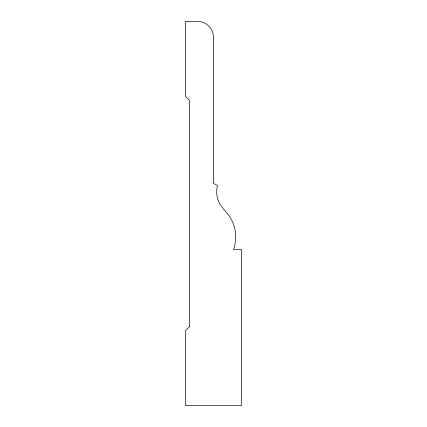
<?xml version="1.0" encoding="UTF-8"?>
<svg xmlns="http://www.w3.org/2000/svg" width="427" height="427" viewBox="0 0 427 427"><rect width="100%" height="100%" fill="white"/><g stroke="black" fill="none" stroke-linecap="round" stroke-linejoin="round"><path stroke-width="0.64" d="M189.481 326.676L185.478 330.679L185.478 405.65L241.522 405.65L241.522 249.528L233.516 249.528A36.706 36.706 0 0 0 227.217 213.404L222.44 207.687A24.782 24.782 0 0 1 217.503 185.478L213.5 183.477L213.5 37.362A16.012 16.012 0 0 0 197.487 21.35L185.478 21.35L185.478 96.321L189.481 100.324L189.481 326.676"/></g></svg>
